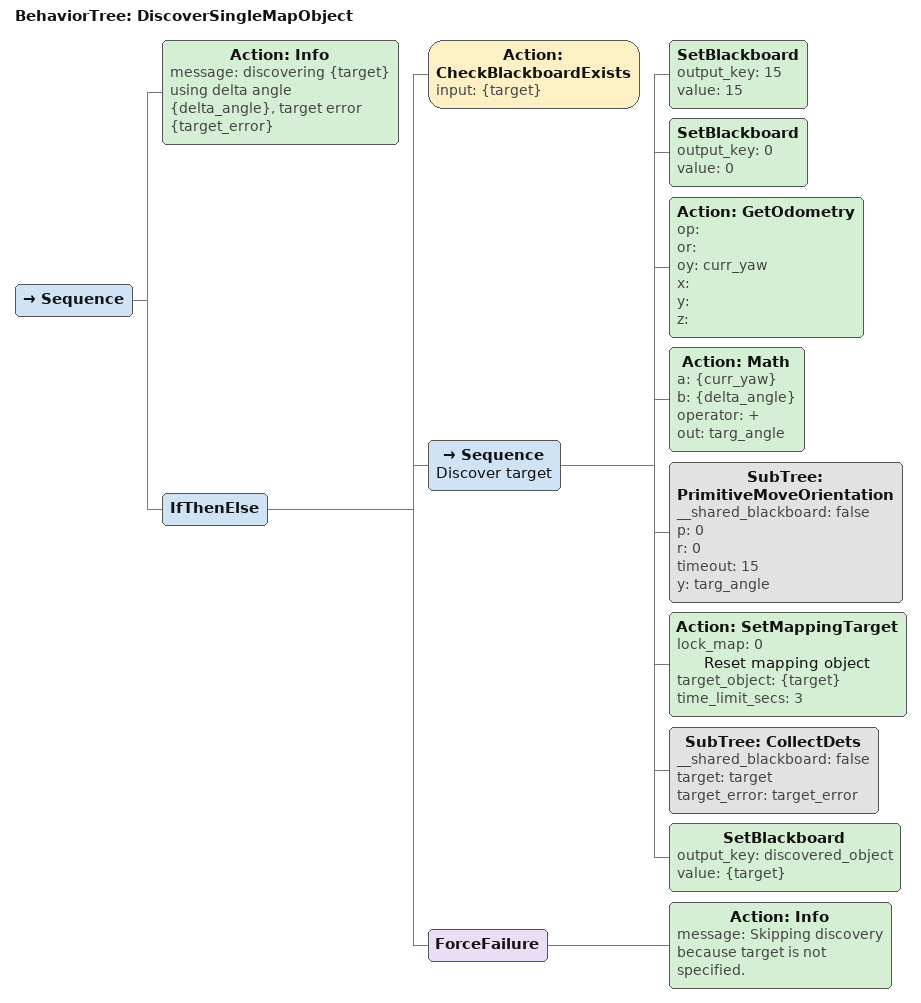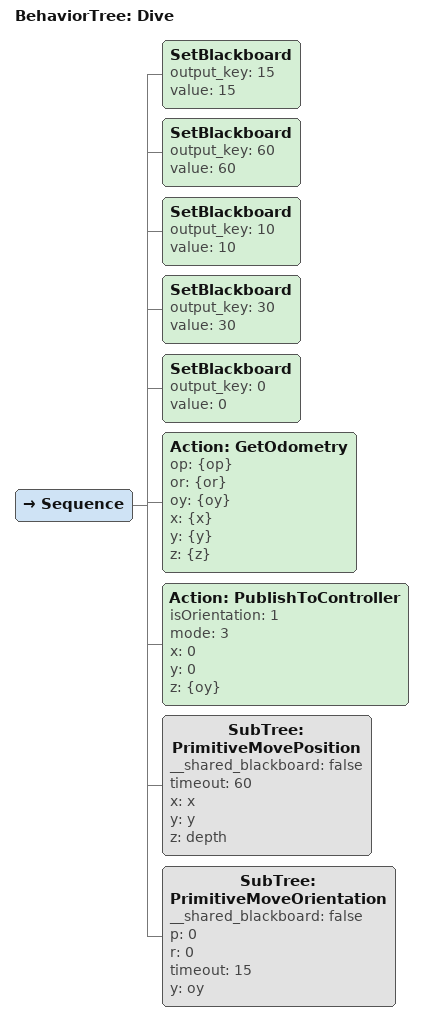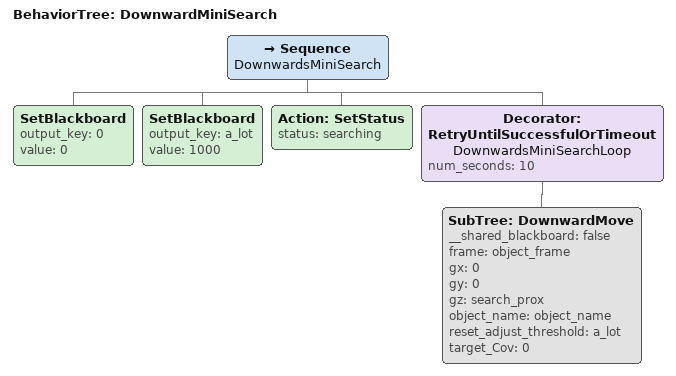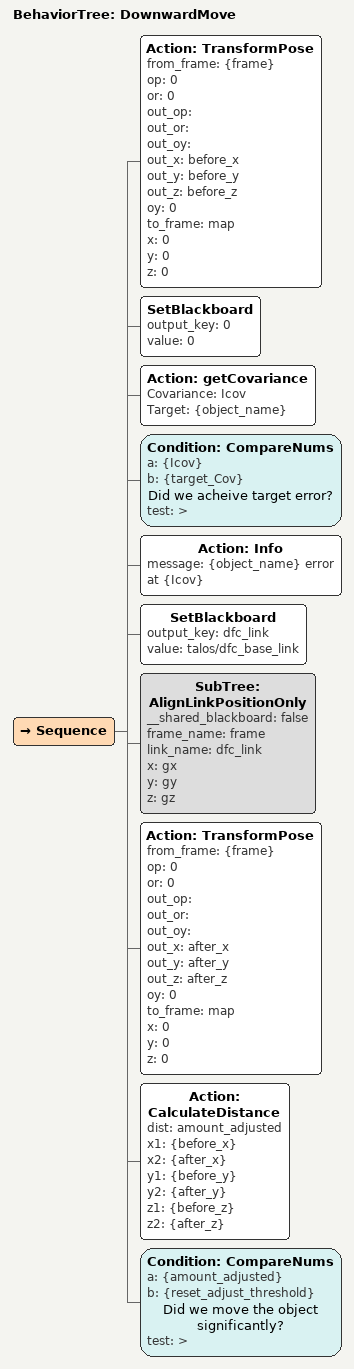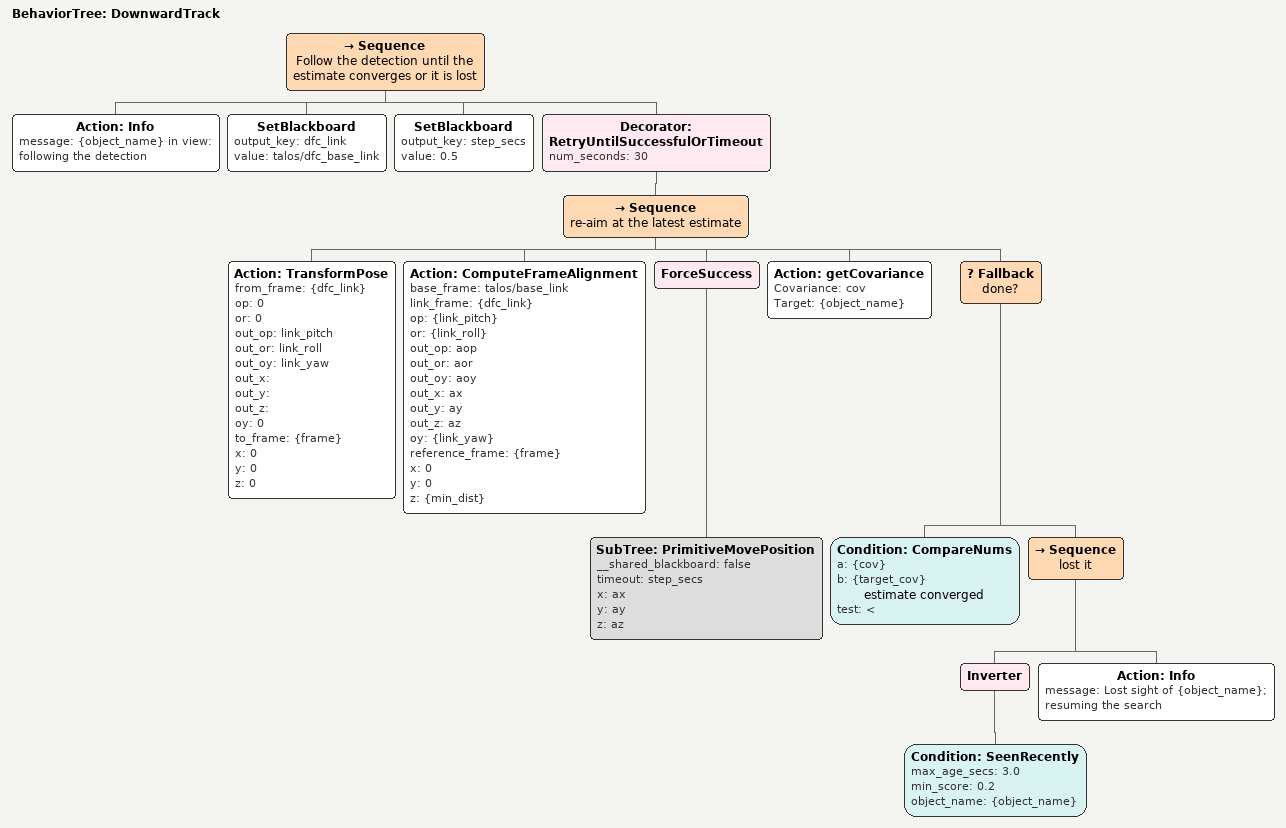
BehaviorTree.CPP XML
<BehaviorTree ID="DiscoverSingleMapObject">
    <Sequence>
        <Action ID="Info" message="discovering {target} using delta angle {delta_angle}, target error {target_error}"/>
        <IfThenElse>
            <Action ID="CheckBlackboardExists" input="{target}"/>
            <Sequence name="Discover target">
                <SetBlackboard output_key="15" value="15"/>
                <SetBlackboard output_key="0" value="0"/>
                <Action ID="GetOdometry" op="" or="" oy="curr_yaw" x="" y="" z=""/>
                <Action ID="Math" a="{curr_yaw}" b="{delta_angle}" operator="+" out="targ_angle"/>
                <SubTree ID="PrimitiveMoveOrientation" __shared_blackboard="false" p="0" r="0" timeout="15" y="targ_angle"/>
                <Action ID="SetMappingTarget" lock_map="0" name="Reset mapping object" target_object="{target}" time_limit_secs="3"/>
                <SubTree ID="CollectDets" __shared_blackboard="false" target="target" target_error="target_error"/>
                <SetBlackboard output_key="discovered_object" value="{target}"/>
            </Sequence>
            <ForceFailure>
                <Action ID="Info" message="Skipping discovery because target is not specified."/>
            </ForceFailure>
        </IfThenElse>
    </Sequence>
</BehaviorTree>

<BehaviorTree ID="Dive">
    <Sequence>
        <SetBlackboard output_key="15" value="15"/>
        <SetBlackboard output_key="60" value="60"/>
        <SetBlackboard output_key="10" value="10"/>
        <SetBlackboard output_key="30" value="30"/>
        <SetBlackboard output_key="0" value="0"/>
        <Action ID="GetOdometry" op="{op}" or="{or}" oy="{oy}" x="{x}" y="{y}" z="{z}"/>
        <Action ID="PublishToController" isOrientation="1" mode="3" x="0" y="0" z="{oy}"/>
        <SubTree ID="PrimitiveMovePosition" __shared_blackboard="false" timeout="60" x="x" y="y" z="depth"/>
        <SubTree ID="PrimitiveMoveOrientation" __shared_blackboard="false" p="0" r="0" timeout="15" y="oy"/>
    </Sequence>
</BehaviorTree>

<BehaviorTree ID="DownwardMiniSearch">
    <Sequence name="DownwardsMiniSearch">
        <SetBlackboard output_key="0" value="0"/>
        <SetBlackboard output_key="a_lot" value="1000"/>
        <Action ID="SetStatus" status="searching"/>
        <Decorator ID="RetryUntilSuccessfulOrTimeout" name="DownwardsMiniSearchLoop" num_seconds="10">
            <SubTree ID="DownwardMove" __shared_blackboard="false" frame="object_frame" gx="0" gy="0" gz="search_prox" object_name="object_name" reset_adjust_threshold="a_lot" target_Cov="0"/>
        </Decorator>
    </Sequence>
</BehaviorTree>

<BehaviorTree ID="DownwardMove">
    <Sequence>
        <Action ID="TransformPose" from_frame="{frame}" op="0" or="0" out_op="" out_or="" out_oy="" out_x="before_x" out_y="before_y" out_z="before_z" oy="0" to_frame="map" x="0" y="0" z="0"/>
        <SetBlackboard output_key="0" value="0"/>
        <Action Covariance="Icov" ID="getCovariance" Target="{object_name}"/>
        <Condition ID="CompareNums" a="{Icov}" b="{target_Cov}" name="Did we acheive target error?" test=">"/>
        <Action ID="Info" message="{object_name} error at {Icov}"/>
        <SetBlackboard output_key="dfc_link" value="talos/dfc_base_link"/>
        <SubTree ID="AlignLinkPositionOnly" __shared_blackboard="false" frame_name="frame" link_name="dfc_link" x="gx" y="gy" z="gz"/>
        <Action ID="TransformPose" from_frame="{frame}" op="0" or="0" out_op="" out_or="" out_oy="" out_x="after_x" out_y="after_y" out_z="after_z" oy="0" to_frame="map" x="0" y="0" z="0"/>
        <Action ID="CalculateDistance" dist="amount_adjusted" x1="{before_x}" x2="{after_x}" y1="{before_y}" y2="{after_y}" z1="{before_z}" z2="{after_z}"/>
        <Condition ID="CompareNums" a="{amount_adjusted}" b="{reset_adjust_threshold}" name="Did we move the object significantly?" test=">"/>
    </Sequence>
</BehaviorTree>

<BehaviorTree ID="DownwardTrack">
    <Sequence name="Follow the detection until the estimate converges or it is lost">
        <Action ID="Info" message="{object_name} in view: following the detection"/>
        <SetBlackboard output_key="dfc_link" value="talos/dfc_base_link"/>
        <SetBlackboard output_key="step_secs" value="0.5"/>
        <Decorator ID="RetryUntilSuccessfulOrTimeout" num_seconds="30">
            <Sequence name="re-aim at the latest estimate">
                <Action ID="TransformPose" from_frame="{dfc_link}" op="0" or="0" out_op="link_pitch" out_or="link_roll" out_oy="link_yaw" out_x="" out_y="" out_z="" oy="0" to_frame="{frame}" x="0" y="0" z="0"/>
                <Action ID="ComputeFrameAlignment" base_frame="talos/base_link" link_frame="{dfc_link}" op="{link_pitch}" or="{link_roll}" out_op="aop" out_or="aor" out_oy="aoy" out_x="ax" out_y="ay" out_z="az" oy="{link_yaw}" reference_frame="{frame}" x="0" y="0" z="{min_dist}"/>
                <ForceSuccess>
                    <SubTree ID="PrimitiveMovePosition" __shared_blackboard="false" timeout="step_secs" x="ax" y="ay" z="az"/>
                </ForceSuccess>
                <Action Covariance="cov" ID="getCovariance" Target="{object_name}"/>
                <Fallback name="done?">
                    <Condition ID="CompareNums" a="{cov}" b="{target_cov}" name="estimate converged" test="&lt;"/>
                    <Sequence name="lost it">
                        <Inverter>
                            <Condition ID="SeenRecently" max_age_secs="3.0" min_score="0.2" object_name="{object_name}"/>
                        </Inverter>
                        <Action ID="Info" message="Lost sight of {object_name}; resuming the search"/>
                    </Sequence>
                </Fallback>
            </Sequence>
        </Decorator>
    </Sequence>
</BehaviorTree>
